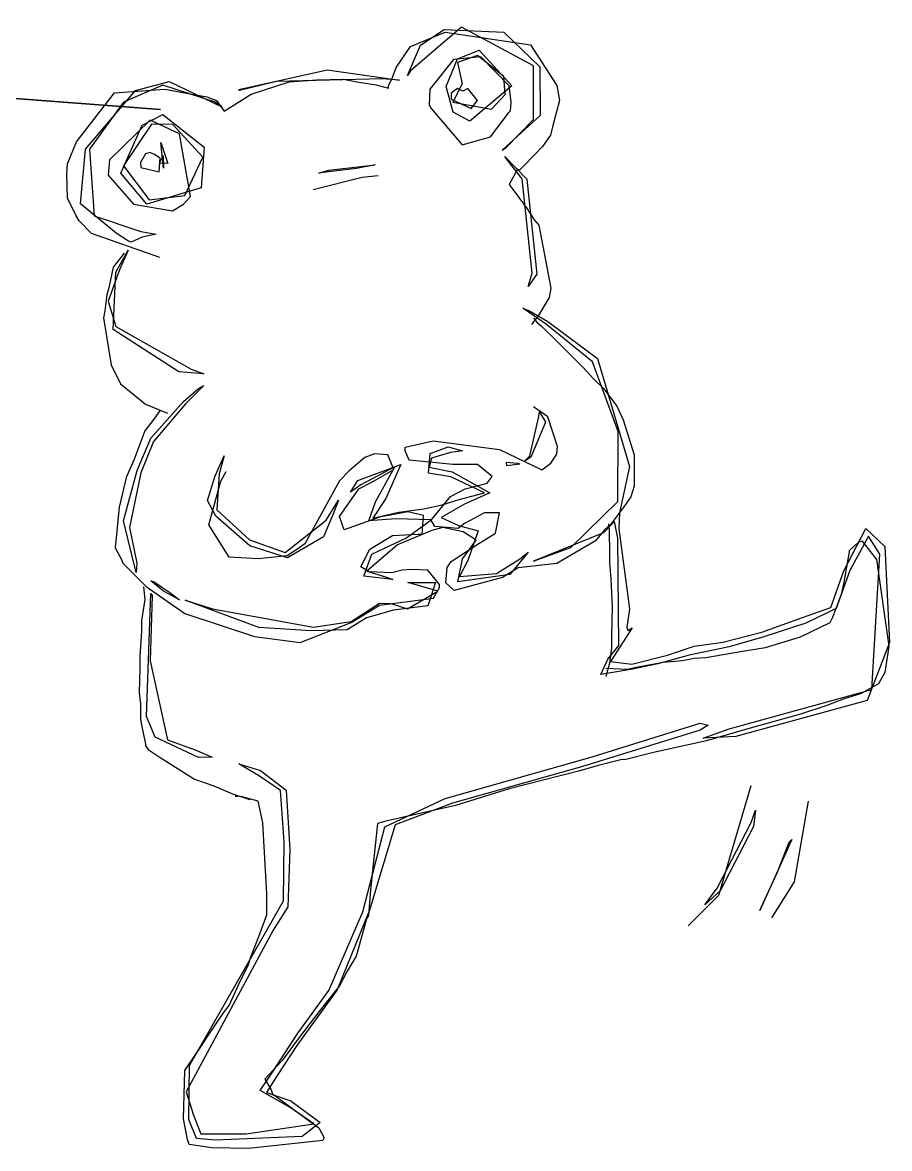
# Model space of a CAD drawing. Extents: x 0.1 to 13.4, y 74.8 to 81.5.
# Drawn here: x 8.23 to 13.37, y 74.81 to 81.5 of the extents above; entities that cross this region are included whole.
import ezdxf

# ---------------------------------------------------------------- set-up
doc = ezdxf.new("R2010")
doc.units = 0

msp = doc.modelspace()

# ---------------------------------------------------------------- linework, layer by layer
at = {"layer": 'Image 1'}
for p, q in [((10.533031, 81.354398), (10.73952, 81.438574)), ((10.73952, 81.438574), (11.244269, 81.363751)), ((10.448907, 81.22907), (10.533031, 81.354398)), ((11.244269, 81.363751), (11.401047, 81.122447)), ((10.789232, 81.277705), (10.647749, 81.1)), ((10.789234, 81.277705), (10.789232, 81.277705)), ((10.949835, 81.292669), (10.789234, 81.277705)), ((11.118085, 81.120576), (10.949835, 81.292669)), ((10.425965, 81.169211), (10.448907, 81.22907)), ((9.588541, 81.070071), (9.814148, 81.144894)), ((9.814148, 81.144894), (9.978574, 81.156117)), ((9.978574, 81.156117), (10.135352, 81.159858)), ((10.135352, 81.159858), (10.215654, 81.144894)), ((10.215654, 81.144894), (10.330369, 81.126188)), ((10.330369, 81.126188), (10.403023, 81.107482)), ((10.403023, 81.120576), (10.425965, 81.169211)), ((10.403023, 81.107482), (10.403023, 81.120576)), ((11.129558, 81.023307), (11.118085, 81.120576)), ((11.401047, 81.122447), (11.416343, 81.032659)), ((8.552275, 80.787615), (8.777883, 81.079424)), ((8.777883, 81.079424), (9.076144, 81.1)), ((9.076144, 81.1), (9.324695, 81.055107)), ((9.324695, 81.055107), (9.382053, 81.03266)), ((9.427939, 80.970931), (9.588541, 81.070071)), ((10.647749, 81.1), (10.643926, 81.008342)), ((10.812175, 81.103741), (10.773937, 81.077553)), ((10.773937, 81.077553), (10.773937, 81.064459)), ((10.773937, 81.064459), (10.773937, 81.042012)), ((10.842766, 81.088777), (10.812175, 81.103741)), ((10.873357, 81.105612), (10.842766, 81.088777)), ((10.842766, 81.088777), (10.842766, 81.088777)), ((10.930715, 81.03266), (10.873357, 81.105612)), ((9.382053, 81.03266), (9.427939, 80.970931)), ((10.643926, 81.008342), (10.655398, 80.985895)), ((10.655398, 80.985895), (10.838944, 80.770779)), ((10.773937, 81.042012), (10.892477, 80.985895)), ((10.892477, 80.985895), (10.930715, 81.03266)), ((11.125734, 80.972801), (11.129558, 81.023307)), ((11.416343, 81.032659), (11.378104, 80.884884)), ((8.988195, 80.916684), (8.747292, 80.680992)), ((8.988196, 80.916684), (8.988195, 80.916684)), ((9.164094, 80.83625), (8.988196, 80.916684)), ((11.007193, 80.817544), (11.118085, 80.963448)), ((11.118085, 80.963448), (11.125734, 80.972801)), ((11.378104, 80.884884), (11.362809, 80.826896)), ((8.498741, 80.658545), (8.552275, 80.787615)), ((9.229099, 80.464006), (9.164094, 80.83625)), ((10.838944, 80.770779), (11.007193, 80.817544)), ((11.362809, 80.826896), (11.316922, 80.759556)), ((8.961428, 80.716533), (8.930837, 80.666027)), ((8.988193, 80.725886), (8.961426, 80.716533)), ((8.961426, 80.716533), (8.961428, 80.716533)), ((9.01496, 80.712792), (8.988193, 80.725886)), ((9.049375, 80.690345), (9.01496, 80.712792)), ((11.271036, 80.712792), (11.202206, 80.64171)), ((11.316922, 80.759556), (11.271036, 80.712792)), ((8.494918, 80.598687), (8.498741, 80.658545)), ((8.747292, 80.680992), (8.739646, 80.591205)), ((8.930837, 80.666027), (8.93466, 80.636098)), ((9.041728, 80.60991), (9.049375, 80.690345)), ((8.498741, 80.454653), (8.494918, 80.598687)), ((8.739646, 80.591205), (8.890056, 80.417847)), ((8.93466, 80.636098), (9.041728, 80.60991)), ((9.955631, 80.505158), (10.246244, 80.578111)), ((10.246244, 80.578111), (10.341841, 80.587464)), ((11.167792, 80.626745), (11.118084, 80.535087)), ((11.179264, 80.619263), (11.167792, 80.626745)), ((11.202206, 80.64171), (11.179264, 80.619263)), ((11.118084, 80.535087), (11.175442, 80.458394)), ((8.548452, 80.353642), (8.498741, 80.454653)), ((9.187037, 80.419112), (9.229099, 80.464006)), ((11.175442, 80.458394), (11.225152, 80.391053)), ((8.890056, 80.417847), (9.122031, 80.377959)), ((9.122031, 80.377959), (9.187037, 80.419112)), ((11.225152, 80.391053), (11.267214, 80.325583)), ((8.56757, 80.319971), (8.548452, 80.353642)), ((8.640224, 80.245149), (8.56757, 80.319971)), ((11.267214, 80.325583), (11.293981, 80.293783)), ((9.045552, 80.101115), (8.640224, 80.245149)), ((11.293981, 80.293783), (11.366635, 79.919669)), ((8.835241, 80.127303), (8.770235, 80.044997)), ((8.770235, 80.044997), (8.743468, 79.92154)), ((8.743468, 79.92154), (8.731996, 79.880387)), ((11.366635, 79.919669), (11.355163, 79.863552)), ((8.731996, 79.880387), (8.720524, 79.784988)), ((11.355163, 79.863552), (11.290157, 79.755059)), ((8.720524, 79.784988), (8.712875, 79.743835)), ((8.712875, 79.743835), (8.758761, 79.46512)), ((11.290157, 79.755059), (11.251918, 79.704553)), ((11.263391, 79.741965), (11.282509, 79.717647)), ((11.282509, 79.717647), (11.3131, 79.691459)), ((11.3131, 79.691459), (11.401049, 79.605413)), ((11.401049, 79.605413), (11.557827, 79.448285)), ((8.758761, 79.46512), (8.812295, 79.352886)), ((11.557827, 79.448285), (11.619009, 79.380944)), ((11.619009, 79.380944), (11.680191, 79.322956)), ((8.812295, 79.352886), (8.961425, 79.231298)), ((11.680191, 79.322956), (11.756668, 79.220075)), ((8.961425, 79.231298), (9.091436, 79.178922)), ((9.049377, 79.195758), (9.011138, 79.143382)), ((11.347515, 79.156476), (11.26339, 79.216334)), ((11.756668, 79.220075), (11.794906, 79.13777)), ((9.011138, 79.143382), (8.957604, 79.07417)), ((11.404873, 78.980642), (11.347515, 79.156476)), ((11.794906, 79.13777), (11.859912, 78.930136)), ((8.957604, 79.07417), (8.892599, 78.900207)), ((10.502443, 78.976901), (10.666869, 79.014312)), ((10.502443, 78.954453), (10.502443, 78.976901)), ((10.666869, 79.014312), (11.060726, 78.961936)), ((11.401049, 78.933878), (11.404873, 78.980642)), ((10.261544, 78.915172), (10.169771, 78.836608)), ((10.318902, 78.937619), (10.261544, 78.915172)), ((10.399203, 78.930137), (10.318902, 78.937619)), ((10.433617, 78.84409), (10.399203, 78.930137)), ((10.525387, 78.898336), (10.502443, 78.954453)), ((11.060726, 78.961936), (11.313101, 78.842219)), ((11.366635, 78.881502), (11.401049, 78.933878)), ((11.859912, 78.930136), (11.859912, 78.890854)), ((8.892599, 78.900207), (8.846713, 78.795455)), ((10.303606, 78.769268), (10.433617, 78.84409)), ((10.78541, 78.874019), (10.525387, 78.898336)), ((10.930716, 78.874019), (10.78541, 78.874019)), ((11.018665, 78.802937), (10.930716, 78.874019)), ((11.313101, 78.842219), (11.366635, 78.881502)), ((11.859912, 78.890854), (11.859912, 78.744949)), ((8.846713, 78.795455), (8.839066, 78.763655)), ((9.33617, 78.514869), (9.40882, 78.774879)), ((9.40882, 78.774879), (9.43941, 78.832867)), ((10.112413, 78.776749), (9.905925, 78.402635)), ((10.169771, 78.836608), (10.112413, 78.776749)), ((10.988074, 78.763655), (11.018665, 78.802937)), ((8.839066, 78.763655), (8.804651, 78.619622)), ((10.112413, 78.565375), (10.227129, 78.729985)), ((10.227129, 78.729985), (10.303606, 78.769268)), ((10.770114, 78.68322), (10.858063, 78.729985)), ((10.858063, 78.729985), (10.988074, 78.763655)), ((11.859912, 78.744949), (11.840793, 78.68135)), ((10.655398, 78.542927), (10.770114, 78.68322)), ((11.840793, 78.68135), (11.798731, 78.621492)), ((8.804651, 78.619622), (8.781709, 78.378318)), ((10.517742, 78.593434), (10.349493, 78.561634)), ((10.609515, 78.570986), (10.517742, 78.593434)), ((10.972778, 78.58595), (10.854238, 78.524221)), ((11.060726, 78.58595), (10.972778, 78.58595)), ((11.037898, 78.466292), (11.060726, 78.58595)), ((11.798731, 78.621492), (11.722254, 78.51861)), ((9.458534, 78.324071), (9.33617, 78.514869)), ((10.13918, 78.486811), (10.112413, 78.565375)), ((10.349493, 78.561634), (10.13918, 78.486811)), ((10.601868, 78.460623), (10.609515, 78.570986)), ((10.67834, 78.505516), (10.655398, 78.542927)), ((10.854238, 78.524221), (10.816, 78.494292)), ((11.722254, 78.51861), (11.684015, 78.48494)), ((11.706958, 78.522351), (11.710781, 78.488681)), ((10.292135, 78.370835), (10.425969, 78.45314)), ((10.425969, 78.45314), (10.578924, 78.460623)), ((10.578924, 78.460623), (10.601868, 78.460623)), ((10.816, 78.494292), (10.67834, 78.505516)), ((10.923068, 78.395152), (11.037898, 78.466292)), ((11.684015, 78.48494), (11.630481, 78.42134)), ((11.710781, 78.488681), (11.714604, 78.337165)), ((8.781709, 78.378318), (8.819948, 78.309106)), ((9.905925, 78.402635), (9.860039, 78.368965)), ((10.831295, 78.335293), (10.923068, 78.395152)), ((11.630481, 78.42134), (11.401049, 78.286659)), ((13.137081, 78.363354), (13.190615, 78.411988)), ((13.190615, 78.411988), (13.209734, 78.421341)), ((13.209734, 78.421341), (13.297682, 78.309107)), ((8.819948, 78.309106), (8.827597, 78.28853)), ((9.630607, 78.314718), (9.458534, 78.324071)), ((9.802681, 78.331553), (9.630607, 78.314718)), ((9.860039, 78.368965), (9.802681, 78.331553)), ((10.2386, 78.266083), (10.292135, 78.370835)), ((10.773937, 78.297882), (10.831295, 78.335293)), ((11.714604, 78.337165), (11.714604, 78.2904)), ((13.10649, 78.174426), (13.137081, 78.355871)), ((13.137081, 78.355871), (13.137081, 78.363354)), ((13.297682, 78.309107), (13.370336, 77.7947)), ((8.827597, 78.28853), (8.965256, 78.150107)), ((10.28831, 78.236154), (10.2386, 78.266083)), ((10.483327, 78.247378), (10.422146, 78.230542)), ((10.540685, 78.251119), (10.483327, 78.247378)), ((10.636282, 78.245507), (10.540685, 78.251119)), ((10.705111, 78.161331), (10.636282, 78.245507)), ((10.743346, 78.170683), (10.750995, 78.262341)), ((10.750995, 78.262341), (10.773937, 78.297882)), ((11.171618, 78.260471), (11.079845, 78.202483)), ((11.401049, 78.286659), (11.171618, 78.260471)), ((11.714604, 78.2904), (11.722254, 78.195001)), ((10.422146, 78.230542), (10.28831, 78.236154)), ((11.079845, 78.202483), (10.793056, 78.12579)), ((11.722254, 78.195001), (11.729903, 78.02665)), ((13.091195, 78.110826), (13.10649, 78.174426)), ((8.949957, 78.148237), (8.957606, 78.073414)), ((8.965256, 78.150107), (9.194687, 77.989238)), ((10.670696, 78.080896), (10.705111, 78.144496)), ((10.705111, 78.144496), (10.705111, 78.161331)), ((10.793056, 78.12579), (10.743346, 78.170683)), ((13.037661, 77.966792), (13.091195, 78.110826)), ((8.957606, 78.073414), (8.938487, 77.948086)), ((10.181242, 77.934992), (10.349492, 78.039744)), ((10.349492, 78.039744), (10.670696, 78.080896)), ((9.194687, 77.989238), (9.607664, 77.852686)), ((11.729903, 78.02665), (11.726079, 77.856428)), ((8.938487, 77.948086), (8.938487, 77.884486)), ((9.879158, 77.817145), (10.181242, 77.934992)), ((12.846468, 77.850817), (13.022365, 77.934992)), ((13.022365, 77.934992), (13.037661, 77.966792)), ((8.938487, 77.884486), (8.927015, 77.73297)), ((9.607664, 77.852686), (9.879158, 77.817145)), ((11.726079, 77.856428), (11.726079, 77.785346)), ((12.639979, 77.787217), (12.846468, 77.850817)), ((11.726079, 77.785346), (11.714607, 77.695558)), ((12.50232, 77.766641), (12.639979, 77.787217)), ((13.370336, 77.7947), (13.347394, 77.639442)), ((8.927015, 77.73297), (8.927015, 77.661888)), ((12.031986, 77.70117), (12.146702, 77.710523)), ((12.146702, 77.710523), (12.215531, 77.723617)), ((12.215531, 77.723617), (12.284361, 77.729229)), ((12.284361, 77.729229), (12.50232, 77.766641)), ((8.927015, 77.661888), (8.923191, 77.519724)), ((11.691663, 77.665629), (11.81785, 77.658147)), ((11.714607, 77.695558), (11.691665, 77.615124)), ((11.81785, 77.658147), (11.871384, 77.671241)), ((11.871384, 77.671241), (12.031986, 77.70117)), ((13.347394, 77.639442), (13.309155, 77.572101)), ((13.309155, 77.572101), (13.202087, 77.512243)), ((8.923191, 77.519724), (8.93084, 77.454254)), ((13.202087, 77.512243), (13.098843, 77.480444)), ((8.93084, 77.454254), (8.93084, 77.362596)), ((13.003246, 77.443032), (12.846468, 77.392527)), ((13.098843, 77.480444), (13.003246, 77.443032)), ((12.846468, 77.392527), (12.548207, 77.308351)), ((8.93084, 77.362596), (8.938487, 77.328926)), ((8.938487, 77.328926), (8.961429, 77.214821)), ((12.548207, 77.308351), (12.288185, 77.233528)), ((8.961429, 77.214821), (8.961429, 77.203598)), ((8.961429, 77.203598), (8.976724, 77.183021)), ((8.976724, 77.183021), (9.04173, 77.138127)), ((12.288185, 77.233528), (11.974629, 77.164317)), ((9.04173, 77.138127), (9.252042, 77.007187)), ((11.788766, 77.122814), (11.645777, 77.087623)), ((11.802555, 77.121294), (11.788766, 77.122814)), ((11.974629, 77.164317), (11.802555, 77.121294)), ((11.538709, 77.055824), (11.118085, 76.949201)), ((11.645777, 77.087623), (11.538709, 77.055824)), ((9.252042, 77.007187), (9.366758, 76.966035)), ((9.366758, 76.966035), (9.47765, 76.91927)), ((9.47765, 76.91927), (9.580894, 76.8856)), ((9.512055, 76.906099), (9.492936, 76.906099)), ((9.492936, 76.906099), (9.508232, 76.906099)), ((9.535, 76.902357), (9.512055, 76.906099)), ((11.118085, 76.949201), (10.800704, 76.850061)), ((12.552031, 76.965957), (12.360838, 76.314998)), ((9.630596, 76.876169), (9.535, 76.902357)), ((9.657363, 76.747099), (9.630596, 76.876169)), ((10.800704, 76.850061), (10.387728, 76.756532)), ((12.892354, 76.87617), (12.808229, 76.397303)), ((9.680307, 76.326221), (9.657363, 76.747099)), ((10.338017, 76.743438), (10.295955, 76.350539)), ((10.387728, 76.756532), (10.338017, 76.743438)), ((12.808229, 76.397303), (12.674394, 76.184058)), ((9.680307, 76.200892), (9.680307, 76.326221)), ((10.295955, 76.350539), (10.284482, 76.197152)), ((12.360838, 76.314998), (12.181116, 76.135423)), ((9.634421, 76.071823), (9.680307, 76.200892)), ((10.27301, 76.178446), (10.2233, 75.997)), ((10.284482, 76.197152), (10.27301, 76.178446)), ((9.588535, 75.955847), (9.634421, 76.071823)), ((10.2233, 75.997), (10.211827, 75.955847)), ((9.515881, 75.789366), (9.573239, 75.907212)), ((9.573239, 75.907212), (9.588535, 75.955847)), ((10.211827, 75.955847), (10.158293, 75.86606)), ((10.158293, 75.86606), (10.112407, 75.780014)), ((9.458523, 75.664038), (9.515881, 75.789366)), ((10.112407, 75.780014), (9.990044, 75.624756)), ((9.424109, 75.619144), (9.458523, 75.664038)), ((9.328512, 75.478851), (9.424109, 75.619144)), ((9.990044, 75.624756), (9.86768, 75.465757)), ((9.28645, 75.411511), (9.328512, 75.478851)), ((9.86768, 75.465757), (9.772084, 75.336688)), ((9.209973, 75.301147), (9.28645, 75.411511)), ((9.194677, 75.276829), (9.209973, 75.301147)), ((9.772084, 75.336688), (9.66884, 75.226324)), ((9.187031, 74.990632), (9.194677, 75.276829)), ((9.66884, 75.226324), (9.684135, 75.200136)), ((9.684135, 75.200136), (9.707077, 75.162724)), ((9.707077, 75.162724), (9.714724, 75.138406)), ((9.714724, 75.138406), (9.932684, 74.979408)), ((9.209973, 74.869044), (9.187031, 74.990632)), ((9.932684, 74.979408), (9.990042, 74.938255)), ((9.990042, 74.938255), (10.020632, 74.878397)), ((9.221445, 74.839115), (9.209973, 74.869044)), ((9.35528, 74.818539), (9.221445, 74.839115)), ((10.012983, 74.861562), (9.57324, 74.814797)), ((10.020632, 74.878397), (10.012983, 74.861562)), ((9.57324, 74.814797), (9.35528, 74.818539))]:
    msp.add_line(p, q, dxfattribs=at)
at = {"layer": 'Layer 1'}
for p, q in [((9.049718, 80.980538), (2.26243, 81.496205)), ((2.26243, 81.496205), (9.049718, 80.980538)), ((10.836658, 81.467945), (10.533655, 81.208738)), ((10.592481, 81.362504), (10.73386, 81.45492)), ((10.73386, 81.45492), (11.086854, 81.437991)), ((11.262892, 81.239951), (10.836658, 81.467945)), ((11.086854, 81.437991), (11.300238, 81.233326)), ((10.516326, 81.181237), (10.592481, 81.362504)), ((10.811836, 81.27992), (10.940701, 81.333059)), ((10.940701, 81.333059), (11.133777, 81.120766)), ((10.744508, 81.116554), (10.811836, 81.27992)), ((10.929914, 81.299704), (10.812746, 81.25917)), ((10.812746, 81.25917), (10.839466, 81.132663)), ((11.086471, 81.176012), (10.929914, 81.299704)), ((9.514437, 81.099534), (10.038924, 81.215838)), ((10.038924, 81.215838), (10.468776, 81.153477)), ((10.533655, 81.208738), (10.516326, 81.181237)), ((11.262508, 80.921044), (11.262892, 81.239951)), ((11.300238, 81.233326), (11.302383, 80.945129)), ((9.0642, 81.124856), (8.831085, 81.024509)), ((8.902947, 81.093565), (9.101865, 81.146135)), ((9.375636, 81.023119), (9.0642, 81.124856)), ((9.101865, 81.146135), (9.414506, 80.995282)), ((9.738897, 81.145537), (9.519933, 81.09275)), ((10.367404, 81.162644), (9.738897, 81.145537)), ((10.468776, 81.153477), (10.367404, 81.162644)), ((10.786499, 80.964378), (10.744508, 81.116554)), ((10.839466, 81.132663), (10.783537, 81.024541)), ((11.133777, 81.120766), (10.884462, 80.911389)), ((11.094451, 81.068902), (11.086471, 81.176012)), ((8.605032, 80.745646), (8.902947, 81.093565)), ((9.519933, 81.09275), (9.514437, 81.099534)), ((9.514437, 81.099534), (9.514437, 81.099534)), ((11.014718, 80.981977), (11.094451, 81.068902)), ((8.831085, 81.024509), (8.630252, 80.744181)), ((9.049718, 80.980538), (9.049718, 80.980538)), ((9.414506, 80.995282), (9.375636, 81.023119)), ((10.783537, 81.024541), (11.014718, 80.981977)), ((11.014718, 80.981977), (11.014718, 80.981977)), ((8.941026, 80.887976), (9.063782, 80.950717)), ((9.063782, 80.950717), (9.308834, 80.756893)), ((10.884462, 80.911389), (10.786499, 80.964378)), ((10.786499, 80.964378), (10.786499, 80.964378)), ((11.302383, 80.945129), (11.07701, 80.739165)), ((11.101932, 80.756388), (11.262508, 80.921044)), ((8.814237, 80.60193), (8.941026, 80.887976)), ((8.996485, 80.892132), (8.830911, 80.646068)), ((9.123875, 80.891272), (8.996485, 80.892132)), ((9.30093, 80.696237), (9.123875, 80.891272)), ((9.067294, 80.632685), (9.053029, 80.785087)), ((9.053029, 80.785087), (9.094889, 80.658675)), ((8.575519, 80.420964), (8.605032, 80.745646)), ((8.630252, 80.744181), (8.656549, 80.348424)), ((9.308834, 80.756893), (9.290819, 80.51584)), ((11.077009, 80.739165), (11.101932, 80.756388)), ((11.07701, 80.739165), (11.077009, 80.739165)), ((8.830911, 80.646068), (8.982806, 80.444484)), ((9.043572, 80.661312), (9.065277, 80.704721)), ((9.094889, 80.658675), (9.043572, 80.661312)), ((9.065277, 80.704721), (9.067294, 80.632685)), ((9.194185, 80.469176), (9.30093, 80.696237)), ((10.047068, 80.619213), (10.3228, 80.652259)), ((10.3228, 80.652259), (10.213318, 80.629237)), ((11.114618, 80.671946), (11.091903, 80.700443)), ((11.091903, 80.700443), (11.222405, 80.566941)), ((11.19603, 80.568813), (11.114618, 80.671946)), ((8.968469, 80.419128), (8.814237, 80.60193)), ((9.9903, 80.602338), (10.047068, 80.619213)), ((10.047068, 80.609993), (9.9903, 80.602338)), ((10.213318, 80.629237), (10.047068, 80.609993)), ((9.290819, 80.51584), (8.968469, 80.419128)), ((11.25588, 80.009778), (11.19603, 80.568813)), ((11.222405, 80.566941), (11.282909, 80.002908)), ((8.982806, 80.444484), (9.194185, 80.469176)), ((9.194185, 80.469176), (9.194185, 80.469176)), ((8.78815, 80.245389), (8.575519, 80.420964)), ((8.968469, 80.419128), (8.968469, 80.419128)), ((8.656549, 80.348424), (8.934395, 80.256674)), ((8.860482, 80.198399), (8.78815, 80.245389)), ((8.934395, 80.256674), (9.025237, 80.239716)), ((8.87574, 80.192354), (8.860482, 80.198399)), ((8.860482, 80.198399), (8.860482, 80.198399)), ((8.941274, 80.222757), (8.87574, 80.192354)), ((9.025237, 80.239716), (8.941274, 80.222757)), ((8.785014, 80.014038), (8.85948, 80.145904)), ((8.85948, 80.145904), (8.807795, 80.028467)), ((8.807795, 80.028467), (8.740101, 79.842026)), ((8.76978, 79.674461), (8.785014, 80.014038)), ((11.231221, 79.929713), (11.25588, 80.009778)), ((11.282909, 80.002908), (11.231221, 79.929713)), ((11.25588, 80.009778), (11.25588, 80.009778)), ((8.740101, 79.842026), (8.784662, 79.691853)), ((11.339427, 79.704349), (11.198655, 79.800212)), ((11.198655, 79.800212), (11.238532, 79.785492)), ((11.238532, 79.785492), (11.347028, 79.722204)), ((11.347028, 79.722204), (11.643236, 79.501602)), ((9.158687, 79.423723), (8.76978, 79.674461)), ((8.784662, 79.691853), (9.232052, 79.439421)), ((11.612479, 79.483395), (11.339427, 79.704349)), ((11.76599, 79.070041), (11.612479, 79.483395)), ((11.643236, 79.501602), (11.832427, 78.861924)), ((9.308137, 79.411422), (9.158687, 79.423723)), ((9.158687, 79.423723), (9.158687, 79.423723)), ((9.232052, 79.439421), (9.308137, 79.411422)), ((9.187433, 79.247399), (9.274885, 79.3249)), ((9.307324, 79.341783), (9.201449, 79.234799)), ((9.274885, 79.3249), (9.307324, 79.341783)), ((8.992798, 79.028957), (9.187433, 79.247399)), ((9.201449, 79.234799), (9.009018, 79.01025)), ((11.294397, 79.157829), (11.29821, 79.185487)), ((11.29821, 79.185487), (11.334191, 79.12462)), ((11.241361, 78.924393), (11.294397, 79.157829)), ((11.334191, 79.12462), (11.247314, 78.917129)), ((11.762326, 78.65451), (11.76599, 79.070041)), ((8.911701, 78.837728), (8.992798, 79.028957)), ((9.009018, 79.01025), (8.934246, 78.823281)), ((10.649796, 78.93903), (10.756634, 78.977744)), ((10.756634, 78.977744), (10.840936, 78.954213)), ((9.375457, 78.805403), (9.42773, 78.924145)), ((9.42773, 78.924145), (9.399346, 78.817398)), ((10.639285, 78.821168), (10.649796, 78.93903)), ((10.657345, 78.911464), (10.644575, 78.857813)), ((10.76997, 78.945208), (10.657345, 78.911464)), ((10.840936, 78.954213), (10.76997, 78.945208)), ((11.206765, 78.89214), (11.241361, 78.924393)), ((11.247314, 78.917129), (11.206765, 78.89214)), ((10.221428, 78.77843), (10.476178, 78.873215)), ((10.439632, 78.860051), (10.237959, 78.752436)), ((10.325871, 78.652503), (10.439632, 78.860051)), ((10.476178, 78.873215), (10.387821, 78.672608)), ((10.644575, 78.857813), (10.781148, 78.829009)), ((11.104679, 78.864791), (11.10349, 78.886576)), ((11.10349, 78.886576), (11.168119, 78.881828)), ((11.182186, 78.875857), (11.104679, 78.864791)), ((11.104679, 78.864791), (11.104679, 78.864791)), ((11.168119, 78.881828), (11.182186, 78.875857)), ((11.832427, 78.861924), (11.773806, 78.586025)), ((8.830603, 78.540159), (8.911701, 78.837728)), ((8.934246, 78.823281), (8.866103, 78.499284)), ((9.328297, 78.660323), (9.375457, 78.805403)), ((9.399346, 78.817398), (9.385335, 78.604748)), ((10.176824, 78.710235), (10.221428, 78.77843)), ((10.773096, 78.799819), (10.639285, 78.821168)), ((10.971582, 78.705362), (10.773096, 78.799819)), ((10.781148, 78.829009), (11.004021, 78.706355)), ((10.237959, 78.752436), (10.176824, 78.710235)), ((9.378504, 78.567372), (9.328297, 78.660323)), ((10.032654, 78.542721), (10.105608, 78.661968)), ((10.105608, 78.661968), (10.073496, 78.575294)), ((10.285835, 78.538804), (10.325871, 78.652503)), ((10.387821, 78.672608), (10.309585, 78.5556)), ((10.720674, 78.634242), (10.822028, 78.666421)), ((10.822028, 78.666421), (10.971582, 78.705362)), ((11.004021, 78.706355), (10.854101, 78.638033)), ((11.484025, 78.381507), (11.762326, 78.65451)), ((9.385335, 78.604748), (9.578533, 78.425768)), ((10.073496, 78.575294), (10.016411, 78.444982)), ((10.309585, 78.5556), (10.464945, 78.589771)), ((10.464945, 78.589771), (10.612948, 78.61005)), ((10.612948, 78.61005), (10.720674, 78.634242)), ((10.854101, 78.638033), (10.714569, 78.559469)), ((11.773806, 78.586025), (11.768314, 78.491302)), ((8.905785, 78.232168), (8.830603, 78.540159)), ((9.579409, 78.391249), (9.378504, 78.567372)), ((9.790738, 78.351875), (10.032654, 78.542721)), ((10.445084, 78.550678), (10.285835, 78.538804)), ((10.655301, 78.545168), (10.445084, 78.550678)), ((10.508944, 78.43841), (10.655301, 78.545168)), ((10.714569, 78.559469), (10.817628, 78.511848)), ((10.817628, 78.511848), (10.935011, 78.479525)), ((11.743394, 78.534861), (11.677824, 78.468223)), ((11.762356, 78.435751), (11.743394, 78.534861)), ((8.866103, 78.499284), (8.909778, 78.288278)), ((10.016411, 78.444982), (9.803054, 78.319694)), ((10.660507, 78.481008), (10.456658, 78.397675)), ((10.725385, 78.500204), (10.660507, 78.481008)), ((10.84588, 78.474638), (10.725385, 78.500204)), ((10.922923, 78.424393), (10.84588, 78.474638)), ((10.935011, 78.479525), (10.873563, 78.304796)), ((11.677824, 78.468223), (11.263533, 78.299807)), ((11.768314, 78.491302), (11.833094, 78.018026)), ((13.103966, 78.243418), (13.234375, 78.493226)), ((13.249844, 78.448586), (13.139931, 78.244752)), ((13.234375, 78.493226), (13.346382, 78.38599)), ((13.316791, 78.340946), (13.249844, 78.448586)), ((9.578533, 78.425768), (9.790738, 78.351875)), ((9.803054, 78.319694), (9.579409, 78.391249)), ((9.579409, 78.391249), (9.579409, 78.391249)), ((10.456658, 78.397675), (10.274142, 78.239913)), ((10.303674, 78.342039), (10.508944, 78.43841)), ((10.84249, 78.313073), (10.922923, 78.424393)), ((11.303838, 78.315072), (11.484025, 78.381507)), ((11.768951, 77.799722), (11.762356, 78.435751)), ((13.346382, 78.38599), (13.374362, 77.81803)), ((10.255921, 78.211389), (10.303674, 78.342039)), ((10.814387, 78.176377), (10.84249, 78.313073)), ((11.044233, 78.225837), (11.179752, 78.31184)), ((11.231094, 78.353008), (11.12273, 78.219971)), ((11.179752, 78.31184), (11.231094, 78.353008)), ((11.263533, 78.299807), (11.303838, 78.315072)), ((13.269118, 77.538876), (13.316791, 78.340946)), ((8.909778, 78.288278), (8.905785, 78.232168)), ((10.274142, 78.239913), (10.391733, 78.205172)), ((10.873563, 78.304796), (10.823838, 78.208477)), ((13.027097, 78.025665), (13.103966, 78.243418)), ((13.139931, 78.244752), (13.058, 78.01848)), ((8.905785, 78.232168), (8.905785, 78.232168)), ((9.068962, 78.120981), (8.992798, 78.183368)), ((8.992798, 78.183368), (9.013136, 78.176546)), ((9.013136, 78.176546), (9.106398, 78.114366)), ((10.428286, 78.190992), (10.255921, 78.211389)), ((10.391733, 78.205172), (10.428286, 78.190992)), ((10.580986, 78.155805), (10.517435, 78.173028)), ((10.517435, 78.173028), (10.680696, 78.172423)), ((11.12273, 78.219971), (10.814387, 78.176377)), ((10.814387, 78.176377), (10.814387, 78.176377)), ((10.823838, 78.208477), (11.044233, 78.225837)), ((8.966907, 77.377247), (8.993596, 78.109003)), ((8.993596, 78.109003), (9.0014, 78.095527)), ((9.162224, 78.069901), (9.068962, 78.120981)), ((9.068962, 78.120981), (9.068962, 78.120981)), ((9.106398, 78.114366), (9.162224, 78.069901)), ((10.51623, 78.018026), (10.695849, 78.121807)), ((10.695849, 78.121807), (10.580986, 78.155805)), ((10.680696, 78.172423), (10.635906, 78.034871)), ((9.0014, 78.095527), (8.98933, 77.708023)), ((9.63347, 77.906091), (9.196134, 78.068804)), ((9.196134, 78.068804), (9.358329, 78.016776)), ((10.180879, 77.94212), (10.34998, 78.051328)), ((10.34998, 78.051328), (10.417361, 78.048165)), ((10.417361, 78.048165), (10.51623, 78.018026)), ((9.358329, 78.016776), (9.957861, 77.907537)), ((10.432154, 78.008572), (10.272801, 77.963179)), ((10.635906, 78.034871), (10.432154, 78.008572)), ((11.833094, 78.018026), (11.816425, 77.906081)), ((12.859451, 77.966529), (13.027097, 78.025665)), ((13.058, 78.01848), (12.877374, 77.931914)), ((9.944484, 77.887198), (9.63347, 77.906092)), ((9.63347, 77.906092), (9.63347, 77.906091)), ((9.957861, 77.907537), (10.180879, 77.94212)), ((10.272801, 77.963179), (10.158181, 77.893009)), ((11.816425, 77.906081), (11.823013, 77.887844)), ((12.617642, 77.87957), (12.859451, 77.966529)), ((12.877374, 77.931914), (12.62977, 77.8501)), ((10.158181, 77.893009), (9.944484, 77.887198)), ((11.847436, 77.904759), (11.720492, 77.703718)), ((11.823013, 77.887844), (11.847436, 77.904759)), ((12.386792, 77.819013), (12.617642, 77.87957)), ((12.62977, 77.8501), (12.423944, 77.790934)), ((11.702856, 77.717718), (11.768951, 77.799722)), ((12.05829, 77.742979), (12.216708, 77.79524)), ((12.423944, 77.790934), (12.186122, 77.741655)), ((12.216708, 77.79524), (12.386792, 77.819013)), ((13.374362, 77.81803), (13.242316, 77.472509)), ((8.98933, 77.708023), (9.091172, 77.238815)), ((11.662721, 77.628058), (11.702856, 77.717718)), ((11.845485, 77.689369), (12.05829, 77.742979)), ((12.186122, 77.741655), (11.999545, 77.690801)), ((11.839327, 77.656356), (11.662721, 77.628058)), ((11.720492, 77.703718), (11.845485, 77.689369)), ((11.999545, 77.690801), (11.839327, 77.656356)), ((12.42323, 77.304112), (13.269118, 77.538876)), ((13.242316, 77.472509), (12.463779, 77.259636)), ((9.017967, 77.255435), (8.966907, 77.377247)), ((11.611196, 77.139226), (12.250792, 77.337978)), ((12.250792, 77.337978), (12.29818, 77.326641)), ((12.29818, 77.326641), (12.251654, 77.297506)), ((12.269144, 77.249762), (12.42323, 77.304112)), ((9.27664, 77.134471), (9.017967, 77.255435)), ((9.091172, 77.238815), (9.257003, 77.180478)), ((12.251654, 77.297506), (11.547375, 77.079153)), ((12.463779, 77.259636), (12.269144, 77.249762)), ((12.269144, 77.249762), (12.269144, 77.249762)), ((9.257003, 77.180478), (9.356361, 77.137319)), ((9.356361, 77.137319), (9.27664, 77.134471)), ((9.27664, 77.134471), (9.27664, 77.134471)), ((10.739394, 76.89059), (11.611196, 77.139226)), ((9.637758, 77.024527), (9.515265, 77.097412)), ((9.515265, 77.097412), (9.644552, 77.058497)), ((9.644552, 77.058497), (9.796053, 76.940109)), ((11.547375, 77.079153), (10.783153, 76.863785)), ((9.761297, 76.938799), (9.637758, 77.024527)), ((9.784614, 76.634563), (9.761297, 76.938799)), ((9.796053, 76.940109), (9.818353, 76.588567)), ((10.380422, 76.724282), (10.739394, 76.89059)), ((10.783153, 76.863785), (10.442429, 76.735136)), ((12.553619, 76.749707), (12.579154, 76.822276)), ((12.579154, 76.822276), (12.56775, 76.725167)), ((10.250943, 76.218285), (10.380422, 76.724282)), ((10.442429, 76.735136), (10.290437, 76.229471)), ((12.352938, 76.36037), (12.553619, 76.749707)), ((12.56775, 76.725167), (12.369805, 76.343148)), ((12.795381, 76.648845), (12.605823, 76.226897)), ((12.779334, 76.632611), (12.795381, 76.648845)), ((9.779936, 76.283892), (9.784614, 76.634563)), ((9.818353, 76.588567), (9.806213, 76.247929)), ((12.707756, 76.449978), (12.779334, 76.632611)), ((12.623203, 76.266821), (12.707756, 76.449978)), ((12.27945, 76.261341), (12.352938, 76.36037)), ((12.369805, 76.343148), (12.27945, 76.261341)), ((12.352938, 76.36037), (12.352938, 76.36037)), ((9.696633, 76.13711), (9.779936, 76.283892)), ((9.806213, 76.247929), (9.719159, 76.11015)), ((12.605823, 76.226897), (12.623203, 76.266821)), ((12.623203, 76.266821), (12.623203, 76.266821)), ((10.048786, 75.752016), (10.250943, 76.218285)), ((10.290437, 76.229471), (10.099297, 75.756047)), ((9.719159, 76.11015), (9.203652, 75.150526)), ((9.221746, 75.307422), (9.696633, 76.13711)), ((10.099297, 75.756047), (9.859367, 75.426054)), ((9.860544, 75.494055), (10.048786, 75.752016)), ((9.718622, 75.27291), (9.860544, 75.494055)), ((9.859367, 75.426054), (9.741818, 75.248052)), ((9.217842, 74.986884), (9.221746, 75.307422)), ((9.64158, 75.158954), (9.718622, 75.27291)), ((9.741818, 75.248052), (9.679663, 75.147373)), ((9.203652, 75.150526), (9.24708, 75.013058)), ((9.818758, 75.058101), (9.64158, 75.158954)), ((9.679663, 75.147373), (9.822901, 75.097078)), ((9.960352, 74.961214), (9.818758, 75.058101)), ((9.822901, 75.097078), (9.99841, 74.968478)), ((9.263236, 74.874938), (9.217842, 74.986884)), ((9.24708, 75.013058), (9.290507, 74.900772)), ((9.99841, 74.968478), (9.890651, 74.885062)), ((9.290507, 74.900772), (9.559306, 74.902095)), ((9.559306, 74.902095), (9.960352, 74.961214)), ((9.375365, 74.865006), (9.263236, 74.874938)), ((9.890651, 74.885062), (9.375365, 74.865005)), ((9.375365, 74.865005), (9.375365, 74.865006))]:
    msp.add_line(p, q, dxfattribs=at)

doc.saveas('drawing.dxf')
